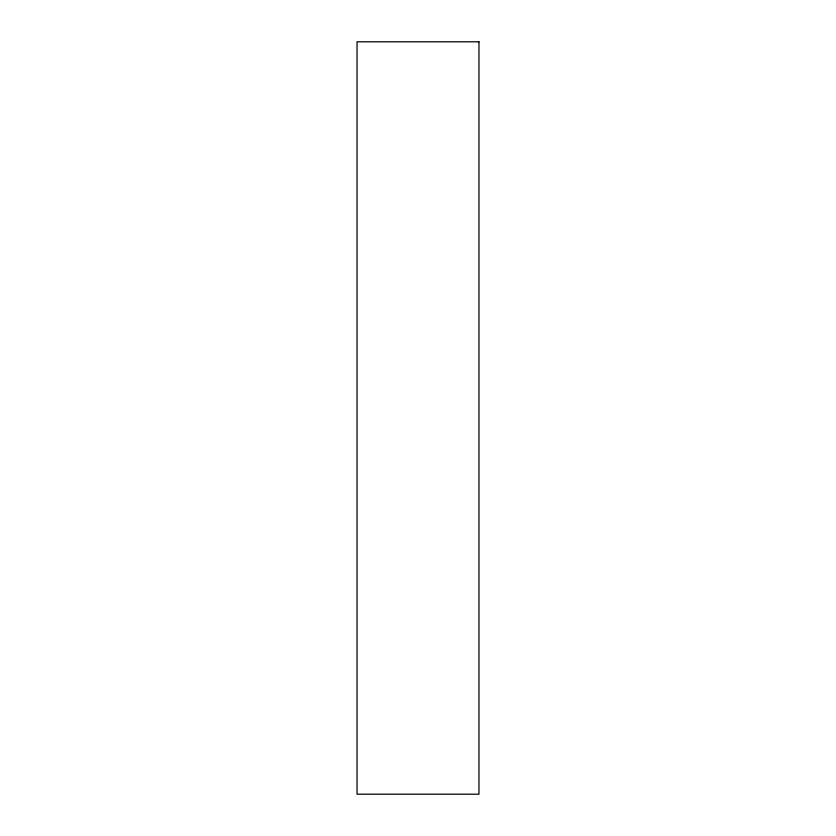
<?xml version="1.0" encoding="UTF-8"?>
<svg xmlns="http://www.w3.org/2000/svg" width="836" height="836" viewBox="0 0 836 836"><rect width="100%" height="100%" fill="white"/><g stroke="black" fill="none" stroke-linecap="round" stroke-linejoin="round"><path stroke-width="1.25" d="M478.965 41.8L357.035 41.8L357.035 794.2L478.965 794.2L478.965 41.8"/></g></svg>
